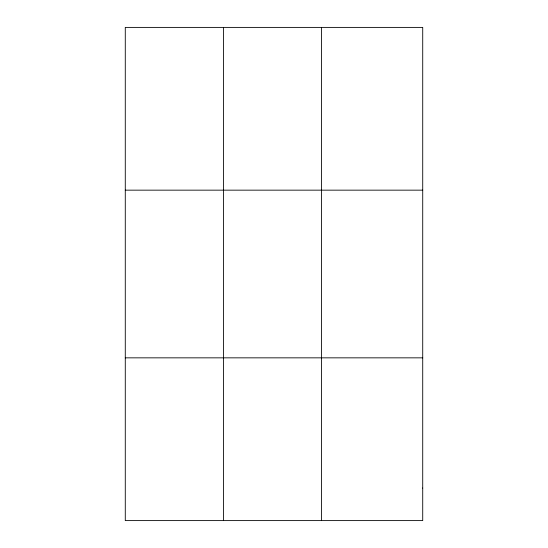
<?xml version="1.0" encoding="UTF-8"?>
<svg xmlns="http://www.w3.org/2000/svg" width="548" height="548" viewBox="0 0 548 548"><rect width="100%" height="100%" fill="white"/><g stroke="black" fill="none" stroke-linecap="round" stroke-linejoin="round"><path stroke-width="0.82" d="M223.433 27.4L223.433 520.6M321.587 27.4L321.587 520.6M125.28 190.156L422.72 190.156M125.28 357.844L422.72 357.844M422.72 488.049L422.72 520.6L125.28 520.6L125.28 27.4L422.72 27.4L422.72 488.049"/></g></svg>
